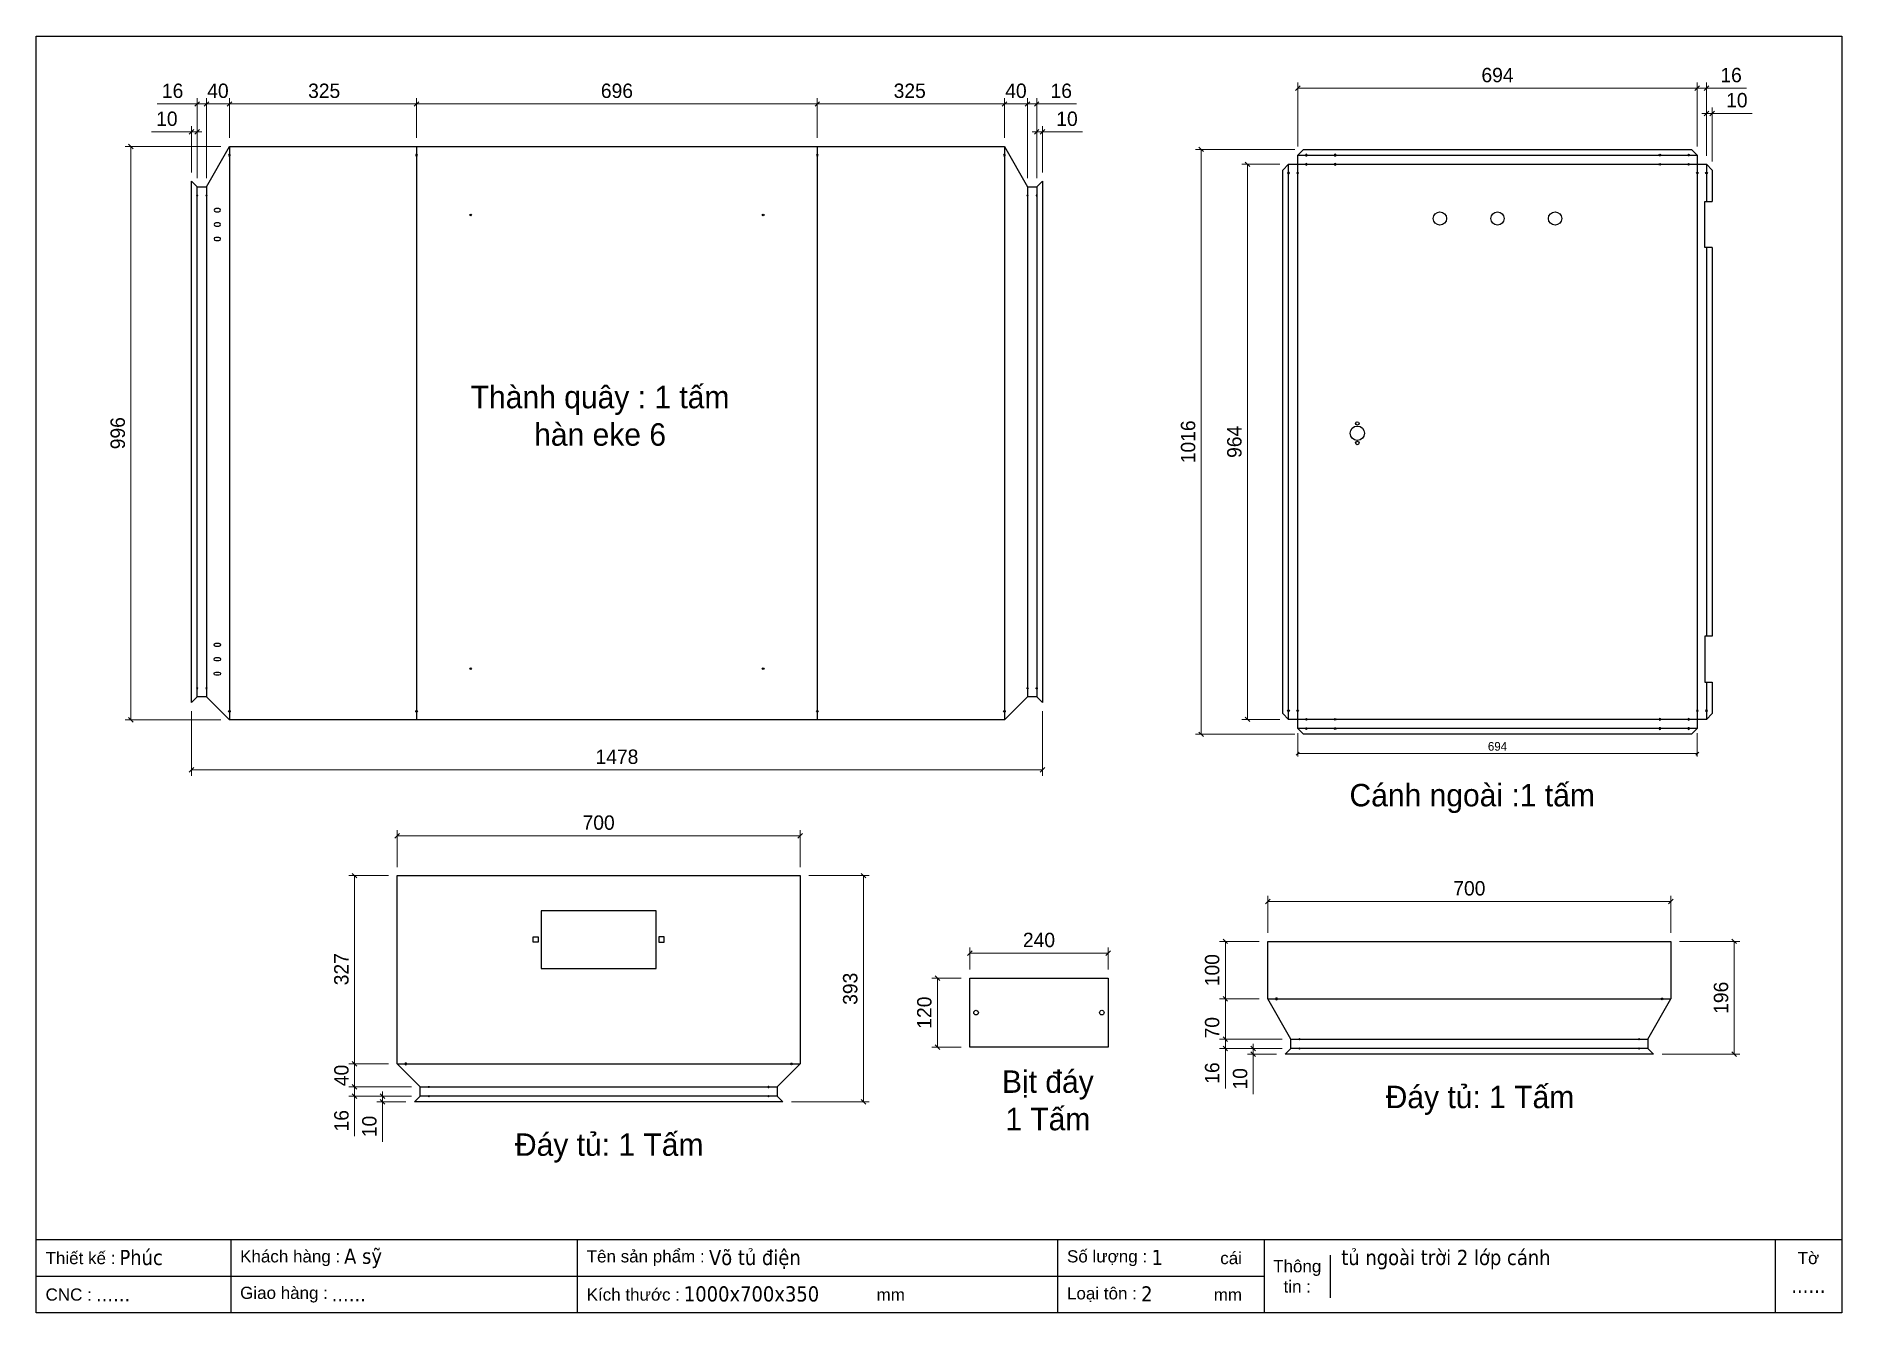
# Model space of a CAD drawing. Header units: millimetres. Extents: x 0 to 3136, y 0 to 2218.
import ezdxf
from ezdxf.enums import TextEntityAlignment as Align

# ---------------------------------------------------------------- set-up
doc = ezdxf.new("R2010")
doc.units = ezdxf.units.MM
doc.layers.add('CNC', color=7, linetype='Continuous')
doc.layers.add('DIM', color=253, linetype='Continuous')
doc.styles.add('Arial', font='arial.ttf')
doc.styles.add('Tahoma (Input Text)', font='tahoma.ttf')
doc.dimstyles.new('Dim-15', dxfattribs={"dimtxt": 15, "dimasz": 5, "dimexe": 5, "dimexo": 8, "dimgap": 5, "dimtad": 1, "dimdec": 0, "dimtxsty": 'Standard', "dimblk": 'OBLIQUE', "dimcen": 10, "dimclrd": 5, "dimclre": 5, "dimclrt": 3, "dimazin": 3, "dimtfac": 1, "dimtdec": 0, "dimtmove": 0, "dimatfit": 3, "dimldrblk": 'OBLIQUE', "dimlwd": 9, "dimlwe": 9})
doc.dimstyles.new('Dim-25', dxfattribs={"dimtxt": 25, "dimasz": 8, "dimexe": 10, "dimexo": 15, "dimgap": 10, "dimtad": 1, "dimdec": 0, "dimtxsty": 'Standard', "dimblk": 'OBLIQUE', "dimcen": 10, "dimclrd": 5, "dimclre": 5, "dimclrt": 3, "dimazin": 3, "dimtfac": 1, "dimtdec": 0, "dimtmove": 0, "dimatfit": 3, "dimldrblk": 'OBLIQUE', "dimlwd": 9, "dimlwe": 9})

# ---------------------------------------------------------------- blocks, each defined once
blk = doc.blocks.new('khungtenAsean2')
at = {"color": 7}
for p, q in [((2970, -1980), (0, -1980)), ((320, -1980), (320, -2100)), ((890, -1980), (890, -2100)), ((1680, -1980), (1680, -2100)), ((2020, -1980), (2020, -2100)), ((2860, -1980), (2860, -2100)), ((2128.3, -2005), (2128.3, -2075)), ((2020, -2040), (0, -2040))]:
    blk.add_line(p, q, dxfattribs=at)
blk.add_lwpolyline([(0, 0), (2970, 0), (2970, -2100), (0, -2100)], close=True, dxfattribs=at)
at = {"color": 2, "char_height": 20, "style": 'Arial'}
for s, insert, width, attachment_point in [('  Thiết kế :', (0, -2010), 917.634, 4), ('  Khách hàng :', (320, -2010), 917.634, 4), ('  Tên sản phẩm :', (890, -2010), 917.634, 4), ('  Số lượng :', (1680, -2010), 917.634, 4), ('cái', (1947.6, -2010), 917.634, 4), ('Thông\\Ptin :', (2074.2, -2040), 108.311, 5), ('Tờ', (2915, -2010), 110, 5), ('  CNC :', (0, -2070), 917.634, 4), ('  Giao hàng :', (320, -2070), 917.634, 4), ('  Kích thước :', (890, -2070), 917.634, 4), ('mm', (1382.3, -2070), 917.634, 4), ('  Loại tôn :', (1680, -2070), 917.634, 4), ('mm', (1936.9, -2070), 917.634, 4)]:
    blk.add_mtext(s, dxfattribs=dict(at, insert=insert, width=width, attachment_point=attachment_point))
at = {"color": 1, "style": 'Tahoma (Input Text)', "flags": 8}
for tag, p in [('#01', (137.1, -2021.3)), ('#03', (506.6, -2019.3)), ('#05', (1106.6, -2021.3)), ('#07', (1834.7, -2021.3)), ('#09', (2146.7, -2021.3)), ('#02', (98.5, -2081.3)), ('#04', (486.1, -2081.3)), ('#06', (1065.3, -2081.3)), ('#08', (1817.4, -2081.3)), ('#10', (2146.7, -2081.3))]:
    blk.add_attdef(tag, p, '', height=25, dxfattribs=at)
blk.add_attdef('#11', text='', height=25, dxfattribs=at).set_placement((2915, -2067.3), align=Align.CENTER)
blk = doc.blocks.new('*D1')
at = {"color": 0, "linetype": 'ByBlock', "lineweight": -2}
for p, q in [((664.8, 2103.7), (656.8, 2095.7)), ((1352.8, 2095.7), (1360.8, 2103.7))]:
    blk.add_line(p, q, dxfattribs=at)
at = {"layer": 'Defpoints', "color": 0, "transparency": 16777216}
for p in [(1356.8, 2099.7), (660.8, 2025.9), (1356.8, 2025.9)]:
    blk.add_point(p, dxfattribs=at)
at = {"layer": 'DIM', "color": 5, "lineweight": 9, "transparency": 16777216}
for p, q in [((660.8, 2040.9), (660.8, 2109.7)), ((1356.8, 2040.9), (1356.8, 2109.7)), ((660.8, 2099.7), (1356.8, 2099.7))]:
    blk.add_line(p, q, dxfattribs=at)
at = {"layer": 'DIM', "color": 3, "transparency": 16777216, "insert": (1008.8, 2122.5), "char_height": 25, "attachment_point": 5}
blk.add_mtext('696', dxfattribs=at)
blk = doc.blocks.new('_Oblique')
at = {"color": 0, "linetype": 'ByBlock', "lineweight": -2}
blk.add_line((-0.5, -0.5), (0.5, 0.5), dxfattribs=at)
blk = doc.blocks.new('*D2')
at = {"color": 0, "linetype": 'ByBlock', "lineweight": -2}
for p, q in [((1360.8, 2103.7), (1352.8, 2095.7)), ((1677.8, 2095.7), (1685.8, 2103.7))]:
    blk.add_line(p, q, dxfattribs=at)
at = {"layer": 'Defpoints', "color": 0, "transparency": 16777216}
for p in [(1681.8, 2099.7), (1356.8, 2025.9), (1681.8, 2025.9)]:
    blk.add_point(p, dxfattribs=at)
at = {"layer": 'DIM', "color": 5, "lineweight": 9, "transparency": 16777216}
for p, q in [((1356.8, 2040.9), (1356.8, 2109.7)), ((1681.8, 2040.9), (1681.8, 2109.7)), ((1356.8, 2099.7), (1681.8, 2099.7))]:
    blk.add_line(p, q, dxfattribs=at)
at = {"layer": 'DIM', "color": 3, "transparency": 16777216, "insert": (1517.3, 2122.5), "char_height": 25, "attachment_point": 5}
blk.add_mtext('325', dxfattribs=at)
blk = doc.blocks.new('*D3')
at = {"color": 0, "linetype": 'ByBlock', "lineweight": -2}
for p, q in [((1685.8, 2103.7), (1677.8, 2095.7)), ((1717.8, 2095.7), (1725.8, 2103.7))]:
    blk.add_line(p, q, dxfattribs=at)
at = {"layer": 'Defpoints', "color": 0, "transparency": 16777216}
for p in [(1721.8, 2099.7), (1681.8, 2025.9), (1721.8, 1955.9)]:
    blk.add_point(p, dxfattribs=at)
at = {"layer": 'DIM', "color": 5, "lineweight": 9, "transparency": 16777216}
for p, q in [((1681.8, 2040.9), (1681.8, 2109.7)), ((1721.8, 1970.9), (1721.8, 2109.7)), ((1681.8, 2099.7), (1721.8, 2099.7))]:
    blk.add_line(p, q, dxfattribs=at)
at = {"layer": 'DIM', "color": 3, "transparency": 16777216, "insert": (1701.8, 2122.5), "char_height": 25, "attachment_point": 5}
blk.add_mtext('40', dxfattribs=at)
blk = doc.blocks.new('*D4')
at = {"color": 0, "linetype": 'ByBlock', "lineweight": -2}
for p, q in [((339.8, 2103.7), (331.8, 2095.7)), ((656.8, 2095.7), (664.8, 2103.7))]:
    blk.add_line(p, q, dxfattribs=at)
at = {"layer": 'Defpoints', "color": 0, "transparency": 16777216}
for p in [(335.8, 2099.7), (335.8, 2025.9), (660.8, 2025.9)]:
    blk.add_point(p, dxfattribs=at)
at = {"layer": 'DIM', "color": 5, "lineweight": 9, "transparency": 16777216}
for p, q in [((335.8, 2040.9), (335.8, 2109.7)), ((660.8, 2040.9), (660.8, 2109.7)), ((660.8, 2099.7), (335.8, 2099.7))]:
    blk.add_line(p, q, dxfattribs=at)
at = {"layer": 'DIM', "color": 3, "transparency": 16777216, "insert": (500.3, 2122.5), "char_height": 25, "attachment_point": 5}
blk.add_mtext('325', dxfattribs=at)
blk = doc.blocks.new('*D5')
at = {"color": 0, "linetype": 'ByBlock', "lineweight": -2}
for p, q in [((299.8, 2103.7), (291.8, 2095.7)), ((331.8, 2095.7), (339.8, 2103.7))]:
    blk.add_line(p, q, dxfattribs=at)
at = {"layer": 'Defpoints', "color": 0, "transparency": 16777216}
for p in [(295.8, 2099.7), (335.8, 2025.9), (295.8, 1955.9)]:
    blk.add_point(p, dxfattribs=at)
at = {"layer": 'DIM', "color": 5, "lineweight": 9, "transparency": 16777216}
for p, q in [((295.8, 1970.9), (295.8, 2109.7)), ((335.8, 2040.9), (335.8, 2109.7)), ((335.8, 2099.7), (295.8, 2099.7))]:
    blk.add_line(p, q, dxfattribs=at)
at = {"layer": 'DIM', "color": 3, "transparency": 16777216, "insert": (315.8, 2122.5), "char_height": 25, "attachment_point": 5}
blk.add_mtext('40', dxfattribs=at)
blk = doc.blocks.new('*D6')
at = {"color": 0, "linetype": 'ByBlock', "lineweight": -2}
for p, q in [((273.8, 947), (265.8, 939)), ((1743.8, 939), (1751.8, 947))]:
    blk.add_line(p, q, dxfattribs=at)
at = {"layer": 'Defpoints', "color": 0, "transparency": 16777216}
for p in [(269.8, 1059.9), (1747.8, 1059.9), (1747.8, 943)]:
    blk.add_point(p, dxfattribs=at)
at = {"layer": 'DIM', "color": 5, "lineweight": 9, "transparency": 16777216}
for p, q in [((269.8, 1044.9), (269.8, 933)), ((1747.8, 1044.9), (1747.8, 933)), ((269.8, 943), (1747.8, 943))]:
    blk.add_line(p, q, dxfattribs=at)
at = {"layer": 'DIM', "color": 3, "transparency": 16777216, "insert": (1008.8, 965.8), "char_height": 25, "attachment_point": 5}
blk.add_mtext('1478', dxfattribs=at)
blk = doc.blocks.new('*D7')
at = {"color": 0, "linetype": 'ByBlock', "lineweight": -2}
for p, q in [((1717.8, 2095.7), (1725.8, 2103.7)), ((1741.8, 2103.7), (1733.8, 2095.7))]:
    blk.add_line(p, q, dxfattribs=at)
at = {"layer": 'Defpoints', "color": 0, "transparency": 16777216}
for p in [(1737.8, 2099.7), (1721.8, 1955.9), (1737.8, 1955.9)]:
    blk.add_point(p, dxfattribs=at)
at = {"layer": 'DIM', "color": 5, "lineweight": 9, "transparency": 16777216}
for p, q in [((1721.8, 1970.9), (1721.8, 2109.7)), ((1737.8, 1970.9), (1737.8, 2109.7)), ((1721.8, 2099.7), (1713.8, 2099.7)), ((1721.8, 2099.7), (1737.8, 2099.7)), ((1737.8, 2099.7), (1807.2, 2099.7))]:
    blk.add_line(p, q, dxfattribs=at)
at = {"layer": 'DIM', "color": 3, "transparency": 16777216, "insert": (1780.5, 2122.5), "char_height": 25, "attachment_point": 5}
blk.add_mtext('16', dxfattribs=at)
blk = doc.blocks.new('*D8')
at = {"color": 0, "linetype": 'ByBlock', "lineweight": -2}
for p, q in [((1733.8, 2047.2), (1741.8, 2055.2)), ((1751.8, 2055.2), (1743.8, 2047.2))]:
    blk.add_line(p, q, dxfattribs=at)
at = {"layer": 'Defpoints', "color": 0, "transparency": 16777216}
for p in [(1747.8, 2051.2), (1737.8, 1955.9), (1747.8, 1965.9)]:
    blk.add_point(p, dxfattribs=at)
at = {"layer": 'DIM', "color": 5, "lineweight": 9, "transparency": 16777216}
for p, q in [((1737.8, 2051.2), (1729.8, 2051.2)), ((1737.8, 1970.9), (1737.8, 2061.2)), ((1737.8, 2051.2), (1747.8, 2051.2)), ((1747.8, 1980.9), (1747.8, 2061.2)), ((1747.8, 2051.2), (1817.2, 2051.2))]:
    blk.add_line(p, q, dxfattribs=at)
at = {"layer": 'DIM', "color": 3, "transparency": 16777216, "insert": (1790.5, 2073.9), "char_height": 25, "attachment_point": 5}
blk.add_mtext('10', dxfattribs=at)
blk = doc.blocks.new('*D9')
at = {"color": 0, "linetype": 'ByBlock', "lineweight": -2}
for p, q in [((275.8, 2095.7), (283.8, 2103.7)), ((299.8, 2103.7), (291.8, 2095.7))]:
    blk.add_line(p, q, dxfattribs=at)
at = {"layer": 'Defpoints', "color": 0, "transparency": 16777216}
for p in [(279.8, 2099.7), (279.8, 1955.9), (295.8, 1955.9)]:
    blk.add_point(p, dxfattribs=at)
at = {"layer": 'DIM', "color": 5, "lineweight": 9, "transparency": 16777216}
for p, q in [((279.8, 1970.9), (279.8, 2109.7)), ((295.8, 1970.9), (295.8, 2109.7)), ((279.8, 2099.7), (210.4, 2099.7)), ((295.8, 2099.7), (279.8, 2099.7)), ((295.8, 2099.7), (303.8, 2099.7))]:
    blk.add_line(p, q, dxfattribs=at)
at = {"layer": 'DIM', "color": 3, "transparency": 16777216, "insert": (237.1, 2122.5), "char_height": 25, "attachment_point": 5}
blk.add_mtext('16', dxfattribs=at)
blk = doc.blocks.new('*D10')
at = {"color": 0, "linetype": 'ByBlock', "lineweight": -2}
for p, q in [((265.8, 2047.2), (273.8, 2055.2)), ((283.8, 2055.2), (275.8, 2047.2))]:
    blk.add_line(p, q, dxfattribs=at)
at = {"layer": 'Defpoints', "color": 0, "transparency": 16777216}
for p in [(269.8, 2051.2), (269.8, 1965.9), (279.8, 1955.9)]:
    blk.add_point(p, dxfattribs=at)
at = {"layer": 'DIM', "color": 5, "lineweight": 9, "transparency": 16777216}
for p, q in [((269.8, 2051.2), (200.4, 2051.2)), ((269.8, 1980.9), (269.8, 2061.2)), ((279.8, 2051.2), (269.8, 2051.2)), ((279.8, 1970.9), (279.8, 2061.2)), ((279.8, 2051.2), (287.8, 2051.2))]:
    blk.add_line(p, q, dxfattribs=at)
at = {"layer": 'DIM', "color": 3, "transparency": 16777216, "insert": (227.1, 2073.9), "char_height": 25, "attachment_point": 5}
blk.add_mtext('10', dxfattribs=at)
blk = doc.blocks.new('f3daunguoc')
at = {"layer": 'CNC', "color": 2, "lineweight": -3}
blk.add_circle((0, 0), 1.5, dxfattribs=at)
blk = doc.blocks.new('f2dauxuoi')
at = {"layer": 'CNC', "color": 2, "lineweight": -3}
blk.add_circle((0, 0), 1, dxfattribs=at)
blk = doc.blocks.new('*D11')
at = {"color": 0, "linetype": 'ByBlock', "lineweight": -2}
for p, q in [((168.7, 2021.9), (160.7, 2029.9)), ((160.7, 1033.9), (168.7, 1025.9))]:
    blk.add_line(p, q, dxfattribs=at)
at = {"layer": 'Defpoints', "color": 0, "transparency": 16777216}
for p in [(335.8, 2025.9), (164.7, 1029.9), (335.8, 1029.9)]:
    blk.add_point(p, dxfattribs=at)
at = {"layer": 'DIM', "color": 5, "lineweight": 9, "transparency": 16777216}
for p, q in [((320.8, 2025.9), (154.7, 2025.9)), ((164.7, 2025.9), (164.7, 1029.9)), ((320.8, 1029.9), (154.7, 1029.9))]:
    blk.add_line(p, q, dxfattribs=at)
at = {"layer": 'DIM', "color": 3, "transparency": 16777216, "insert": (141.9, 1527.9), "char_height": 25, "attachment_point": 5, "rotation": 90}
blk.add_mtext('996', dxfattribs=at)
blk = doc.blocks.new('*D12')
at = {"color": 0, "linetype": 'ByBlock', "lineweight": -2}
for p, q in [((557.1, 755.4), (549.1, 763.4)), ((549.1, 436.4), (557.1, 428.4))]:
    blk.add_line(p, q, dxfattribs=at)
at = {"layer": 'Defpoints', "color": 0, "transparency": 16777216}
for p in [(627, 759.4), (553.1, 432.4), (627, 432.4)]:
    blk.add_point(p, dxfattribs=at)
at = {"layer": 'DIM', "color": 5, "lineweight": 9, "transparency": 16777216}
for p, q in [((612, 759.4), (543.1, 759.4)), ((553.1, 759.4), (553.1, 432.4)), ((612, 432.4), (543.1, 432.4))]:
    blk.add_line(p, q, dxfattribs=at)
at = {"layer": 'DIM', "color": 3, "transparency": 16777216, "insert": (530.3, 596.9), "char_height": 25, "attachment_point": 5, "rotation": 90}
blk.add_mtext('327', dxfattribs=at)
blk = doc.blocks.new('*D13')
at = {"color": 0, "linetype": 'ByBlock', "lineweight": -2}
for p, q in [((557.1, 428.4), (549.1, 436.4)), ((549.1, 396.4), (557.1, 388.4))]:
    blk.add_line(p, q, dxfattribs=at)
at = {"layer": 'Defpoints', "color": 0, "transparency": 16777216}
for p in [(627, 432.4), (553.1, 392.4), (667, 392.4)]:
    blk.add_point(p, dxfattribs=at)
at = {"layer": 'DIM', "color": 5, "lineweight": 9, "transparency": 16777216}
for p, q in [((612, 432.4), (543.1, 432.4)), ((553.1, 432.4), (553.1, 392.4)), ((652, 392.4), (543.1, 392.4))]:
    blk.add_line(p, q, dxfattribs=at)
at = {"layer": 'DIM', "color": 3, "transparency": 16777216, "insert": (530.4, 412.4), "char_height": 25, "attachment_point": 5, "rotation": 90}
blk.add_mtext('40', dxfattribs=at)
blk = doc.blocks.new('*D14')
at = {"color": 0, "linetype": 'ByBlock', "lineweight": -2}
for p, q in [((1440.9, 755.4), (1432.9, 763.4)), ((1432.9, 370.4), (1440.9, 362.4))]:
    blk.add_line(p, q, dxfattribs=at)
at = {"layer": 'Defpoints', "color": 0, "transparency": 16777216}
for p in [(1327, 759.4), (1436.9, 759.4), (1297, 366.4)]:
    blk.add_point(p, dxfattribs=at)
at = {"layer": 'DIM', "color": 5, "lineweight": 9, "transparency": 16777216}
for p, q in [((1342, 759.4), (1446.9, 759.4)), ((1436.9, 366.4), (1436.9, 759.4)), ((1312, 366.4), (1446.9, 366.4))]:
    blk.add_line(p, q, dxfattribs=at)
at = {"layer": 'DIM', "color": 3, "transparency": 16777216, "insert": (1414.1, 562.9), "char_height": 25, "attachment_point": 5, "rotation": 90}
blk.add_mtext('393', dxfattribs=at)
blk = doc.blocks.new('*D15')
at = {"color": 0, "linetype": 'ByBlock', "lineweight": -2}
for p, q in [((549.1, 396.4), (557.1, 388.4)), ((557.1, 372.4), (549.1, 380.4))]:
    blk.add_line(p, q, dxfattribs=at)
at = {"layer": 'Defpoints', "color": 0, "transparency": 16777216}
for p in [(553.1, 376.4), (667, 392.4), (667, 376.4)]:
    blk.add_point(p, dxfattribs=at)
at = {"layer": 'DIM', "color": 5, "lineweight": 9, "transparency": 16777216}
for p, q in [((652, 392.4), (543.1, 392.4)), ((652, 376.4), (543.1, 376.4)), ((553.1, 392.4), (553.1, 400.4)), ((553.1, 392.4), (553.1, 376.4)), ((553.1, 376.4), (553.1, 307))]:
    blk.add_line(p, q, dxfattribs=at)
at = {"layer": 'DIM', "color": 3, "transparency": 16777216, "insert": (530.4, 333.7), "char_height": 25, "attachment_point": 5, "rotation": 90}
blk.add_mtext('16', dxfattribs=at)
blk = doc.blocks.new('*D16')
at = {"color": 0, "linetype": 'ByBlock', "lineweight": -2}
for p, q in [((597.7, 380.4), (605.7, 372.4)), ((605.7, 362.4), (597.7, 370.4))]:
    blk.add_line(p, q, dxfattribs=at)
at = {"layer": 'Defpoints', "color": 0, "transparency": 16777216}
for p in [(667, 376.4), (601.7, 366.4), (657, 366.4)]:
    blk.add_point(p, dxfattribs=at)
at = {"layer": 'DIM', "color": 5, "lineweight": 9, "transparency": 16777216}
for p, q in [((652, 376.4), (591.7, 376.4)), ((601.7, 376.4), (601.7, 384.4)), ((601.7, 376.4), (601.7, 366.4)), ((642, 366.4), (591.7, 366.4)), ((601.7, 366.4), (601.7, 297.1))]:
    blk.add_line(p, q, dxfattribs=at)
at = {"layer": 'DIM', "color": 3, "transparency": 16777216, "insert": (578.9, 323.8), "char_height": 25, "attachment_point": 5, "rotation": 90}
blk.add_mtext('10', dxfattribs=at)
blk = doc.blocks.new('*D17')
at = {"color": 0, "linetype": 'ByBlock', "lineweight": -2}
for p, q in [((631, 832.7), (623, 824.7)), ((1323, 824.7), (1331, 832.7))]:
    blk.add_line(p, q, dxfattribs=at)
at = {"layer": 'Defpoints', "color": 0, "transparency": 16777216}
for p in [(1327, 828.7), (627, 759.4), (1327, 759.4)]:
    blk.add_point(p, dxfattribs=at)
at = {"layer": 'DIM', "color": 5, "lineweight": 9, "transparency": 16777216}
for p, q in [((627, 774.4), (627, 838.7)), ((627, 828.7), (1327, 828.7)), ((1327, 774.4), (1327, 838.7))]:
    blk.add_line(p, q, dxfattribs=at)
at = {"layer": 'DIM', "color": 3, "transparency": 16777216, "insert": (977, 851.4), "char_height": 25, "attachment_point": 5}
blk.add_mtext('700', dxfattribs=at)
blk = doc.blocks.new('*D18')
at = {"color": 0, "linetype": 'ByBlock', "lineweight": -2}
for p, q in [((1625.8, 628.9), (1617.8, 620.9)), ((1857.8, 620.9), (1865.8, 628.9))]:
    blk.add_line(p, q, dxfattribs=at)
at = {"layer": 'Defpoints', "color": 0, "transparency": 16777216}
for p in [(1861.8, 624.9), (1621.8, 581.5), (1861.8, 581.5)]:
    blk.add_point(p, dxfattribs=at)
at = {"layer": 'DIM', "color": 5, "lineweight": 9, "transparency": 16777216}
for p, q in [((1621.8, 596.5), (1621.8, 634.9)), ((1861.8, 596.5), (1861.8, 634.9)), ((1621.8, 624.9), (1861.8, 624.9))]:
    blk.add_line(p, q, dxfattribs=at)
at = {"layer": 'DIM', "color": 3, "transparency": 16777216, "insert": (1741.8, 647.6), "char_height": 25, "attachment_point": 5}
blk.add_mtext('240', dxfattribs=at)
blk = doc.blocks.new('*D19')
at = {"color": 0, "linetype": 'ByBlock', "lineweight": -2}
for p, q in [((1569.5, 577.5), (1561.5, 585.5)), ((1561.5, 465.5), (1569.5, 457.5))]:
    blk.add_line(p, q, dxfattribs=at)
at = {"layer": 'Defpoints', "color": 0, "transparency": 16777216}
for p in [(1621.8, 581.5), (1565.5, 461.5), (1621.8, 461.5)]:
    blk.add_point(p, dxfattribs=at)
at = {"layer": 'DIM', "color": 5, "lineweight": 9, "transparency": 16777216}
for p, q in [((1606.8, 581.5), (1555.5, 581.5)), ((1565.5, 581.5), (1565.5, 461.5)), ((1606.8, 461.5), (1555.5, 461.5))]:
    blk.add_line(p, q, dxfattribs=at)
at = {"layer": 'DIM', "color": 3, "transparency": 16777216, "insert": (1542.8, 521.5), "char_height": 25, "attachment_point": 5, "rotation": 90}
blk.add_mtext('120', dxfattribs=at)
blk = doc.blocks.new('*D20')
at = {"color": 0, "linetype": 'ByBlock', "lineweight": -2}
for p, q in [((2193.7, 973.8), (2188.7, 968.8)), ((2882.7, 968.8), (2887.7, 973.8))]:
    blk.add_line(p, q, dxfattribs=at)
at = {"layer": 'Defpoints', "color": 0, "transparency": 16777216}
for p in [(2191.2, 1014.9), (2885.2, 1014.9), (2885.2, 971.3)]:
    blk.add_point(p, dxfattribs=at)
at = {"layer": 'DIM', "color": 5, "lineweight": 9, "transparency": 16777216}
for p, q in [((2191.2, 1006.9), (2191.2, 966.3)), ((2885.2, 1006.9), (2885.2, 966.3)), ((2191.2, 971.3), (2885.2, 971.3))]:
    blk.add_line(p, q, dxfattribs=at)
at = {"layer": 'DIM', "color": 3, "transparency": 16777216, "insert": (2538.2, 983.9), "char_height": 15, "attachment_point": 5}
blk.add_mtext('694', dxfattribs=at)
blk = doc.blocks.new('*D21')
at = {"color": 0, "linetype": 'ByBlock', "lineweight": -2}
for p, q in [((2897.2, 2079.4), (2905.2, 2087.4)), ((2915.2, 2087.4), (2907.2, 2079.4))]:
    blk.add_line(p, q, dxfattribs=at)
at = {"layer": 'Defpoints', "color": 0, "transparency": 16777216}
for p in [(2911.2, 2083.4), (2901.2, 1994.9), (2911.2, 1984.9)]:
    blk.add_point(p, dxfattribs=at)
at = {"layer": 'DIM', "color": 5, "lineweight": 9, "transparency": 16777216}
for p, q in [((2901.2, 2083.4), (2893.2, 2083.4)), ((2901.2, 2009.9), (2901.2, 2093.4)), ((2901.2, 2083.4), (2911.2, 2083.4)), ((2911.2, 1999.9), (2911.2, 2093.4)), ((2911.2, 2083.4), (2980.6, 2083.4))]:
    blk.add_line(p, q, dxfattribs=at)
at = {"layer": 'DIM', "color": 3, "transparency": 16777216, "insert": (2953.9, 2106.2), "char_height": 25, "attachment_point": 5}
blk.add_mtext('10', dxfattribs=at)
blk = doc.blocks.new('*D22')
at = {"color": 0, "linetype": 'ByBlock', "lineweight": -2}
for p, q in [((2881.2, 2123), (2889.2, 2131)), ((2905.2, 2131), (2897.2, 2123))]:
    blk.add_line(p, q, dxfattribs=at)
at = {"layer": 'Defpoints', "color": 0, "transparency": 16777216}
for p in [(2901.2, 2127), (2885.2, 2010.9), (2901.2, 1994.9)]:
    blk.add_point(p, dxfattribs=at)
at = {"layer": 'DIM', "color": 5, "lineweight": 9, "transparency": 16777216}
for p, q in [((2885.2, 2025.9), (2885.2, 2137)), ((2901.2, 2009.9), (2901.2, 2137)), ((2885.2, 2127), (2877.2, 2127)), ((2885.2, 2127), (2901.2, 2127)), ((2901.2, 2127), (2970.6, 2127))]:
    blk.add_line(p, q, dxfattribs=at)
at = {"layer": 'DIM', "color": 3, "transparency": 16777216, "insert": (2943.9, 2149.8), "char_height": 25, "attachment_point": 5}
blk.add_mtext('16', dxfattribs=at)
blk = doc.blocks.new('*D23')
at = {"color": 0, "linetype": 'ByBlock', "lineweight": -2}
for p, q in [((2195.2, 2131), (2187.2, 2123)), ((2881.2, 2123), (2889.2, 2131))]:
    blk.add_line(p, q, dxfattribs=at)
at = {"layer": 'Defpoints', "color": 0, "transparency": 16777216}
for p in [(2191.2, 2127), (2191.2, 2010.9), (2885.2, 2010.9)]:
    blk.add_point(p, dxfattribs=at)
at = {"layer": 'DIM', "color": 5, "lineweight": 9, "transparency": 16777216}
for p, q in [((2191.2, 2025.9), (2191.2, 2137)), ((2885.2, 2025.9), (2885.2, 2137)), ((2885.2, 2127), (2191.2, 2127))]:
    blk.add_line(p, q, dxfattribs=at)
at = {"layer": 'DIM', "color": 3, "transparency": 16777216, "insert": (2538.2, 2149.8), "char_height": 25, "attachment_point": 5}
blk.add_mtext('694', dxfattribs=at)
blk = doc.blocks.new('*D24')
at = {"color": 0, "linetype": 'ByBlock', "lineweight": -2}
for p, q in [((2108.1, 1990.9), (2100.1, 1998.9)), ((2100.1, 1034.9), (2108.1, 1026.9))]:
    blk.add_line(p, q, dxfattribs=at)
at = {"layer": 'Defpoints', "color": 0, "transparency": 16777216}
for p in [(2175.2, 1994.9), (2104.1, 1030.9), (2175.2, 1030.9)]:
    blk.add_point(p, dxfattribs=at)
at = {"layer": 'DIM', "color": 5, "lineweight": 9, "transparency": 16777216}
for p, q in [((2160.2, 1994.9), (2094.1, 1994.9)), ((2104.1, 1994.9), (2104.1, 1030.9)), ((2160.2, 1030.9), (2094.1, 1030.9))]:
    blk.add_line(p, q, dxfattribs=at)
at = {"layer": 'DIM', "color": 3, "transparency": 16777216, "insert": (2081.3, 1512.9), "char_height": 25, "attachment_point": 5, "rotation": 90}
blk.add_mtext('964', dxfattribs=at)
blk = doc.blocks.new('*D25')
at = {"color": 0, "linetype": 'ByBlock', "lineweight": -2}
for p, q in [((2027.7, 2016.9), (2019.7, 2024.9)), ((2019.7, 1008.9), (2027.7, 1000.9))]:
    blk.add_line(p, q, dxfattribs=at)
at = {"layer": 'Defpoints', "color": 0, "transparency": 16777216}
for p in [(2023.7, 2020.9), (2201.2, 2020.9), (2201.2, 1004.9)]:
    blk.add_point(p, dxfattribs=at)
at = {"layer": 'DIM', "color": 5, "lineweight": 9, "transparency": 16777216}
for p, q in [((2186.2, 2020.9), (2013.7, 2020.9)), ((2023.7, 1004.9), (2023.7, 2020.9)), ((2186.2, 1004.9), (2013.7, 1004.9))]:
    blk.add_line(p, q, dxfattribs=at)
at = {"layer": 'DIM', "color": 3, "transparency": 16777216, "insert": (2000.9, 1512.9), "char_height": 25, "attachment_point": 5, "rotation": 90}
blk.add_mtext('1016', dxfattribs=at)
blk = doc.blocks.new('*D26')
at = {"color": 0, "linetype": 'ByBlock', "lineweight": -2}
for p, q in [((2069.5, 641.3), (2061.5, 649.3)), ((2061.5, 549.3), (2069.5, 541.3))]:
    blk.add_line(p, q, dxfattribs=at)
at = {"layer": 'Defpoints', "color": 0, "transparency": 16777216}
for p in [(2139.3, 645.3), (2065.5, 545.3), (2139.3, 545.3)]:
    blk.add_point(p, dxfattribs=at)
at = {"layer": 'DIM', "color": 5, "lineweight": 9, "transparency": 16777216}
for p, q in [((2124.3, 645.3), (2055.5, 645.3)), ((2065.5, 645.3), (2065.5, 545.3)), ((2124.3, 545.3), (2055.5, 545.3))]:
    blk.add_line(p, q, dxfattribs=at)
at = {"layer": 'DIM', "color": 3, "transparency": 16777216, "insert": (2042.7, 595.3), "char_height": 25, "attachment_point": 5, "rotation": 90}
blk.add_mtext('100', dxfattribs=at)
blk = doc.blocks.new('*D27')
at = {"color": 0, "linetype": 'ByBlock', "lineweight": -2}
for p, q in [((2069.5, 541.3), (2061.5, 549.3)), ((2061.5, 479.3), (2069.5, 471.3))]:
    blk.add_line(p, q, dxfattribs=at)
at = {"layer": 'Defpoints', "color": 0, "transparency": 16777216}
for p in [(2139.3, 545.3), (2065.5, 475.3), (2179.3, 475.3)]:
    blk.add_point(p, dxfattribs=at)
at = {"layer": 'DIM', "color": 5, "lineweight": 9, "transparency": 16777216}
for p, q in [((2124.3, 545.3), (2055.5, 545.3)), ((2065.5, 545.3), (2065.5, 475.3)), ((2164.3, 475.3), (2055.5, 475.3))]:
    blk.add_line(p, q, dxfattribs=at)
at = {"layer": 'DIM', "color": 3, "transparency": 16777216, "insert": (2042.7, 495.3), "char_height": 25, "attachment_point": 5, "rotation": 90}
blk.add_mtext('70', dxfattribs=at)
blk = doc.blocks.new('*D28')
at = {"color": 0, "linetype": 'ByBlock', "lineweight": -2}
for p, q in [((2953.3, 641.3), (2945.3, 649.3)), ((2945.3, 453.3), (2953.3, 445.3))]:
    blk.add_line(p, q, dxfattribs=at)
at = {"layer": 'Defpoints', "color": 0, "transparency": 16777216}
for p in [(2839.3, 645.3), (2949.3, 645.3), (2809.3, 449.3)]:
    blk.add_point(p, dxfattribs=at)
at = {"layer": 'DIM', "color": 5, "lineweight": 9, "transparency": 16777216}
for p, q in [((2854.3, 645.3), (2959.3, 645.3)), ((2949.3, 449.3), (2949.3, 645.3)), ((2824.3, 449.3), (2959.3, 449.3))]:
    blk.add_line(p, q, dxfattribs=at)
at = {"layer": 'DIM', "color": 3, "transparency": 16777216, "insert": (2926.5, 547.3), "char_height": 25, "attachment_point": 5, "rotation": 90}
blk.add_mtext('196', dxfattribs=at)
blk = doc.blocks.new('*D29')
at = {"color": 0, "linetype": 'ByBlock', "lineweight": -2}
for p, q in [((2061.5, 479.3), (2069.5, 471.3)), ((2069.5, 455.3), (2061.5, 463.3))]:
    blk.add_line(p, q, dxfattribs=at)
at = {"layer": 'Defpoints', "color": 0, "transparency": 16777216}
for p in [(2179.3, 475.3), (2065.5, 459.3), (2179.3, 459.3)]:
    blk.add_point(p, dxfattribs=at)
at = {"layer": 'DIM', "color": 5, "lineweight": 9, "transparency": 16777216}
for p, q in [((2164.3, 475.3), (2055.5, 475.3)), ((2065.5, 475.3), (2065.5, 483.3)), ((2065.5, 475.3), (2065.5, 459.3)), ((2164.3, 459.3), (2055.5, 459.3)), ((2065.5, 459.3), (2065.5, 389.9))]:
    blk.add_line(p, q, dxfattribs=at)
at = {"layer": 'DIM', "color": 3, "transparency": 16777216, "insert": (2042.7, 416.6), "char_height": 25, "attachment_point": 5, "rotation": 90}
blk.add_mtext('16', dxfattribs=at)
blk = doc.blocks.new('*D30')
at = {"color": 0, "linetype": 'ByBlock', "lineweight": -2}
for p, q in [((2110, 463.3), (2118, 455.3)), ((2118, 445.3), (2110, 453.3))]:
    blk.add_line(p, q, dxfattribs=at)
at = {"layer": 'Defpoints', "color": 0, "transparency": 16777216}
for p in [(2114, 449.3), (2169.3, 449.3), (2179.3, 459.3)]:
    blk.add_point(p, dxfattribs=at)
at = {"layer": 'DIM', "color": 5, "lineweight": 9, "transparency": 16777216}
for p, q in [((2164.3, 459.3), (2104, 459.3)), ((2154.3, 449.3), (2104, 449.3)), ((2114, 459.3), (2114, 467.3)), ((2114, 459.3), (2114, 449.3)), ((2114, 449.3), (2114, 379.9))]:
    blk.add_line(p, q, dxfattribs=at)
at = {"layer": 'DIM', "color": 3, "transparency": 16777216, "insert": (2091.2, 406.6), "char_height": 25, "attachment_point": 5, "rotation": 90}
blk.add_mtext('10', dxfattribs=at)
blk = doc.blocks.new('*D31')
at = {"color": 0, "linetype": 'ByBlock', "lineweight": -2}
for p, q in [((2143.3, 718.5), (2135.3, 710.5)), ((2835.3, 710.5), (2843.3, 718.5))]:
    blk.add_line(p, q, dxfattribs=at)
at = {"layer": 'Defpoints', "color": 0, "transparency": 16777216}
for p in [(2839.3, 714.5), (2139.3, 645.3), (2839.3, 645.3)]:
    blk.add_point(p, dxfattribs=at)
at = {"layer": 'DIM', "color": 5, "lineweight": 9, "transparency": 16777216}
for p, q in [((2139.3, 660.3), (2139.3, 724.5)), ((2839.3, 660.3), (2839.3, 724.5)), ((2139.3, 714.5), (2839.3, 714.5))]:
    blk.add_line(p, q, dxfattribs=at)
at = {"layer": 'DIM', "color": 3, "transparency": 16777216, "insert": (2489.3, 737.3), "char_height": 25, "attachment_point": 5}
blk.add_mtext('700', dxfattribs=at)

msp = doc.modelspace()

# ---------------------------------------------------------------- linework, layer by layer
at = {"color": 7}
for p, q in [((295.8, 1955.9), (335.8, 2025.9)), ((335.8, 2025.9), (335.8, 1029.9)), ((660.8, 2025.9), (660.8, 1029.9)), ((1356.8, 2025.9), (1356.8, 1029.9)), ((1681.8, 2025.9), (1681.8, 1029.9)), ((1681.8, 2025.9), (1721.8, 1955.9)), ((269.8, 1059.9), (269.8, 1965.9)), ((269.8, 1965.9), (279.8, 1955.9)), ((279.8, 1069.9), (279.8, 1955.9)), ((279.8, 1955.9), (295.8, 1955.9)), ((295.8, 1955.9), (295.8, 1069.9)), ((1721.8, 1955.9), (1737.8, 1955.9)), ((1721.8, 1955.9), (1721.8, 1069.9)), ((1747.8, 1965.9), (1737.8, 1955.9)), ((1737.8, 1955.9), (1737.8, 1069.9)), ((1747.8, 1965.9), (1747.8, 1059.9)), ((279.8, 1069.9), (269.8, 1059.9)), ((295.8, 1069.9), (279.8, 1069.9)), ((295.8, 1069.9), (335.8, 1029.9)), ((1681.8, 1029.9), (1721.8, 1069.9)), ((1737.8, 1069.9), (1721.8, 1069.9)), ((1737.8, 1069.9), (1747.8, 1059.9)), ((627, 759.4), (1327, 759.4)), ((2139.3, 645.3), (2839.3, 645.3)), ((2139.3, 545.3), (2839.3, 545.3)), ((2179.3, 475.3), (2139.3, 545.3)), ((2799.3, 475.3), (2839.3, 545.3)), ((2179.3, 459.3), (2179.3, 475.3)), ((2179.3, 475.3), (2799.3, 475.3)), ((2799.3, 475.3), (2799.3, 459.3)), ((2169.3, 449.3), (2179.3, 459.3)), ((2809.3, 449.3), (2169.3, 449.3)), ((2799.3, 459.3), (2179.3, 459.3)), ((2799.3, 459.3), (2809.3, 449.3)), ((627, 432.4), (1327, 432.4)), ((667, 392.4), (627, 432.4)), ((1287, 392.4), (1327, 432.4)), ((657, 366.4), (667, 376.4)), ((667, 376.4), (667, 392.4)), ((667, 392.4), (1287, 392.4)), ((1287, 376.4), (667, 376.4)), ((1287, 392.4), (1287, 376.4)), ((1287, 376.4), (1297, 366.4)), ((1297, 366.4), (657, 366.4))]:
    msp.add_line(p, q, dxfattribs=at)
for points in [[(335.8, 2025.9), (1681.8, 2025.9)], [(2911.2, 1095.4), (2911.2, 1040.9), (2901.2, 1030.9), (2885.2, 1030.9), (2885.2, 1014.9), (2875.2, 1004.9), (2201.2, 1004.9), (2191.2, 1014.9), (2191.2, 1030.9), (2175.2, 1030.9), (2165.2, 1040.9), (2165.2, 1984.9), (2175.2, 1994.9), (2191.2, 1994.9), (2191.2, 2010.9), (2201.2, 2020.9), (2875.2, 2020.9), (2885.2, 2010.9), (2885.2, 1994.9), (2901.2, 1994.9), (2911.2, 1984.9), (2911.2, 1930.4)], [(2191.2, 2010.9), (2885.2, 2010.9)], [(2175.2, 1030.9), (2175.2, 1994.9)], [(2901.2, 1994.9), (2901.2, 1930.4)], [(2901.2, 1850.4), (2901.2, 1175.4)], [(2911.2, 1850.4), (2911.2, 1175.4)], [(2901.2, 1095.4), (2901.2, 1030.9)], [(1681.8, 1029.9), (335.8, 1029.9)], [(2885.2, 1014.9), (2191.2, 1014.9)], [(627, 432.4), (627, 759.4)], [(1327, 759.4), (1327, 432.4)], [(2139.3, 545.3), (2139.3, 645.3)], [(2839.3, 645.3), (2839.3, 545.3)]]:
    msp.add_lwpolyline(points, dxfattribs=at)
for points in [[(2191.2, 1994.9), (2885.2, 1994.9), (2885.2, 1030.9), (2191.2, 1030.9)], [(1621.8, 581.5), (1861.8, 581.5), (1861.8, 461.5), (1621.8, 461.5)]]:
    msp.add_lwpolyline(points, close=True, dxfattribs=at)
at = {"color": 2}
for points in [[(312, 1918.1, 1), (312, 1912.6), (317.5, 1912.6, 1), (317.5, 1918.1)], [(312, 1893.1, 1), (312, 1887.6), (317.5, 1887.6, 1), (317.5, 1893.1)], [(312, 1868.1, 1), (312, 1862.6), (317.5, 1862.6, 1), (317.5, 1868.1)], [(312, 1157.6, -1), (312, 1163.1), (317.5, 1163.1, -1), (317.5, 1157.6)], [(312, 1132.6, -1), (312, 1138.1), (317.5, 1138.1, -1), (317.5, 1132.6)], [(312, 1107.6, -1), (312, 1113.1), (317.5, 1113.1, -1), (317.5, 1107.6)]]:
    msp.add_lwpolyline(points, format="xyb", close=True, dxfattribs=at)
for points in [[(2911.2, 1850.4), (2898.2, 1850.4), (2898.2, 1930.4), (2911.2, 1930.4)], [(2911.2, 1175.4), (2898.2, 1175.4), (2898.2, 1095.4), (2911.2, 1095.4)]]:
    msp.add_lwpolyline(points, dxfattribs=at)
for points in [[(877, 598.4), (1077, 598.4), (1077, 698.4), (877, 698.4)], [(872.2, 643.9), (863.2, 643.9), (863.2, 652.9), (872.2, 652.9)], [(1081.7, 643.9), (1090.7, 643.9), (1090.7, 652.9), (1081.7, 652.9)]]:
    msp.add_lwpolyline(points, close=True, dxfattribs=at)
for centre, radius in [((754.8, 1906.9), 1.5), ((1262.8, 1906.9), 1.5), ((2438.2, 1900.9), 11.5), ((2538.2, 1900.9), 11.5), ((2638.2, 1900.9), 11.5), ((2294.7, 1527.9), 12.5), ((2294.7, 1544.9), 3), ((2294.7, 1510.9), 3), ((754.8, 1118.9), 1.5), ((1262.8, 1118.9), 1.5)]:
    msp.add_circle(centre, radius, dxfattribs=at)
at = {"color": 7}
for centre in [(1632.5, 521.5), (1851, 521.5)]:
    msp.add_circle(centre, 4, dxfattribs=at)

# ---------------------------------------------------------------- block references
ref = msp.add_blockref('khungtenAsean2', (0, 2217.6), dxfattribs=dict(at, xscale=1.055999999996856, yscale=1.055999999996856, zscale=1.055999999996856))
ref.add_attrib('#11', '......', dxfattribs={"color": 1, "height": 26.4, "style": 'Tahoma (Input Text)'}).set_placement((3078.2, 34.5), align=Align.CENTER)
ref.add_attrib('#09', 'tủ ngoài trời 2 lớp cánh', (2266.9, 83.1), dxfattribs={"color": 1, "height": 26.4, "style": 'Tahoma (Input Text)'})
ref.add_attrib('#08', '2', (1919.2, 19.8), dxfattribs={"color": 1, "height": 26.4, "style": 'Tahoma (Input Text)'})
ref.add_attrib('#07', '1', (1937.4, 83.1), dxfattribs={"color": 1, "height": 26.4, "style": 'Tahoma (Input Text)'})
ref.add_attrib('#06', '1000x700x350', (1125, 19.8), dxfattribs={"color": 1, "height": 26.4, "style": 'Tahoma (Input Text)'})
ref.add_attrib('#05', 'Võ tủ điện', (1168.6, 83.1), dxfattribs={"color": 1, "height": 26.4, "style": 'Tahoma (Input Text)'})
ref.add_attrib('#04', '......', (513.3, 19.8), dxfattribs={"color": 1, "height": 26.4, "style": 'Tahoma (Input Text)'})
ref.add_attrib('#03', 'A sỹ', (534.9, 85.2), dxfattribs={"color": 1, "height": 26.4, "style": 'Tahoma (Input Text)'})
ref.add_attrib('#02', '......', (104, 19.8), dxfattribs={"color": 1, "height": 26.4, "style": 'Tahoma (Input Text)'})
ref.add_attrib('#01', 'Phúc', (144.7, 83.1), dxfattribs={"color": 1, "height": 26.4, "style": 'Tahoma (Input Text)'})
at = {"lineweight": -3, "xscale": -1}
for name, p, rotation in [('f3daunguoc', (335.8, 2010.9), 180), ('f3daunguoc', (660.8, 2010.9), 180), ('f3daunguoc', (1356.8, 2010.9), 180), ('f3daunguoc', (1681.8, 2010.9), 180), ('f3daunguoc', (2206.2, 2010.9), 180), ('f3daunguoc', (2256.2, 2010.9), 180), ('f3daunguoc', (2175.2, 1979.9), 180), ('f3daunguoc', (2191.2, 1979.9), 180), ('f3daunguoc', (2206.2, 1994.9), 180), ('f3daunguoc', (2256.2, 1994.9), 180), ('f2dauxuoi', (279.8, 1084.9), 180), ('f2dauxuoi', (295.8, 1084.9), 180), ('f3daunguoc', (2154.3, 545.3), 270), ('f2dauxuoi', (2784.3, 475.3), 270), ('f2dauxuoi', (2784.3, 459.3), 270), ('f3daunguoc', (642, 432.4), 270), ('f2dauxuoi', (1272, 392.4), 270), ('f2dauxuoi', (1272, 376.4), 270)]:
    msp.add_blockref(name, p, dxfattribs=dict(at, rotation=rotation))
at = {"lineweight": -3}
for name, p, rotation in [('f3daunguoc', (2820.2, 2010.9), 180), ('f3daunguoc', (2870.2, 2010.9), 180), ('f3daunguoc', (2820.2, 1994.9), 180), ('f3daunguoc', (2870.2, 1994.9), 180), ('f3daunguoc', (2885.2, 1979.9), 180), ('f3daunguoc', (2901.2, 1979.9), 180), ('f2dauxuoi', (1721.8, 1084.9), 180), ('f2dauxuoi', (1737.8, 1084.9), 180), ('f3daunguoc', (2824.3, 545.3), 90), ('f2dauxuoi', (2194.3, 475.3), 90), ('f2dauxuoi', (2194.3, 459.3), 90), ('f3daunguoc', (1312, 432.4), 90), ('f2dauxuoi', (682, 392.4), 90), ('f2dauxuoi', (682, 376.4), 90)]:
    msp.add_blockref(name, p, dxfattribs=dict(at, rotation=rotation))
for name, p in [('f2dauxuoi', (279.8, 1940.9)), ('f2dauxuoi', (295.8, 1940.9)), ('f3daunguoc', (335.8, 1044.9)), ('f3daunguoc', (660.8, 1044.9)), ('f3daunguoc', (1356.8, 1044.9)), ('f3daunguoc', (1681.8, 1044.9)), ('f3daunguoc', (2175.2, 1045.9)), ('f3daunguoc', (2191.2, 1045.9)), ('f3daunguoc', (2206.2, 1030.9)), ('f3daunguoc', (2206.2, 1014.9)), ('f3daunguoc', (2256.2, 1030.9)), ('f3daunguoc', (2256.2, 1014.9))]:
    msp.add_blockref(name, p, dxfattribs=at)
at = {"lineweight": -3, "xscale": -1}
for name, p in [('f2dauxuoi', (1721.8, 1940.9)), ('f2dauxuoi', (1737.8, 1940.9)), ('f3daunguoc', (2885.2, 1045.9)), ('f3daunguoc', (2901.2, 1045.9)), ('f3daunguoc', (2820.2, 1030.9)), ('f3daunguoc', (2820.2, 1014.9)), ('f3daunguoc', (2870.2, 1030.9)), ('f3daunguoc', (2870.2, 1014.9))]:
    msp.add_blockref(name, p, dxfattribs=at)

# ---------------------------------------------------------------- texts
at = {"color": 2, "char_height": 39, "attachment_point": 5}
for s, insert, width in [('Thành quây : 1 tấm \\Phàn eke 6', (979.5, 1557.9), 775), ('Cánh ngoài :1 tấm', (2494.2, 893.4), 874), ('Bịt đáy\\P1 Tấm', (1757.2, 368.9), 775), ('Đáy tủ: 1 Tấm', (2507.7, 369.2), 825), ('Đáy tủ: 1 Tấm', (995.4, 286.4), 825)]:
    msp.add_mtext(s, dxfattribs=dict(at, insert=insert, width=width))

# ---------------------------------------------------------------- dimensions: what is measured, and where the dimension line sits
at = {"layer": 'DIM', "color": 2}
for base, p1, p2, picture, middle in [((2191.2, 2127), (2885.2, 2010.9), (2191.2, 2010.9), '*D23', (2538.2, 2149.8)), ((2901.2, 2127), (2885.2, 2010.9), (2901.2, 1994.9), '*D22', (2943.9, 2149.8)), ((2911.2, 2083.4), (2901.2, 1994.9), (2911.2, 1984.9), '*D21', (2953.9, 2106.2)), ((1327, 828.7), (627, 759.4), (1327, 759.4), '*D17', (977, 851.4)), ((2839.3, 714.5), (2139.3, 645.3), (2839.3, 645.3), '*D31', (2489.3, 737.3)), ((1861.8, 624.9), (1621.8, 581.5), (1861.8, 581.5), '*D18', (1741.8, 647.6))]:
    dim = msp.add_linear_dim(base=base, p1=p1, p2=p2, dimstyle='Dim-25', dxfattribs=at)
    dim.commit()
    dim.dimension.update_dxf_attribs({"geometry": picture, "text_midpoint": middle})
at = {"layer": 'DIM', "color": 7}
for base, p1, p2, angle, picture, middle in [((279.8, 2099.7), (295.8, 1955.9), (279.8, 1955.9), 180, '*D9', (237.1, 2122.5)), ((269.8, 2051.2), (279.8, 1955.9), (269.8, 1965.9), 180, '*D10', (227.1, 2073.9)), ((1436.9, 759.4), (1297, 366.4), (1327, 759.4), 90, '*D14', (1414.1, 562.9)), ((2949.3, 645.3), (2809.3, 449.3), (2839.3, 645.3), 90, '*D28', (2926.5, 547.3)), ((2065.5, 459.3), (2179.3, 475.3), (2179.3, 459.3), 270, '*D29', (2042.7, 416.6)), ((2114, 449.3), (2179.3, 459.3), (2169.3, 449.3), 270, '*D30', (2091.2, 406.6)), ((553.1, 376.4), (667, 392.4), (667, 376.4), 270, '*D15', (530.4, 333.7)), ((601.7, 366.4), (667, 376.4), (657, 366.4), 270, '*D16', (578.9, 323.8))]:
    dim = msp.add_linear_dim(base=base, p1=p1, p2=p2, angle=angle, dimstyle='Dim-25', dxfattribs=at)
    dim.commit()
    dim.dimension.update_dxf_attribs({"geometry": picture, "text_midpoint": middle})
for base, p1, p2, angle, picture, middle in [((295.8, 2099.7), (335.8, 2025.9), (295.8, 1955.9), 180, '*D5', (315.8, 2099.7)), ((335.8, 2099.7), (660.8, 2025.9), (335.8, 2025.9), 180, '*D4', (500.3, 2099.7)), ((553.1, 432.4), (627, 759.4), (627, 432.4), 270, '*D12', (553.1, 596.9)), ((2065.5, 545.3), (2139.3, 645.3), (2139.3, 545.3), 270, '*D26', (2065.5, 595.3)), ((2065.5, 475.3), (2139.3, 545.3), (2179.3, 475.3), 270, '*D27', (2065.5, 495.3)), ((553.1, 392.4), (627, 432.4), (667, 392.4), 270, '*D13', (553.1, 412.4))]:
    dim = msp.add_linear_dim(base=base, p1=p1, p2=p2, angle=angle, dimstyle='Dim-25', dxfattribs=at)
    dim.commit()
    dim.dimension.update_dxf_attribs({"geometry": picture, "text_midpoint": middle, "dimtype": 160})
for base, p1, p2, picture, middle in [((1356.8, 2099.7), (660.8, 2025.9), (1356.8, 2025.9), '*D1', (1008.8, 2122.5)), ((1737.8, 2099.7), (1721.8, 1955.9), (1737.8, 1955.9), '*D7', (1780.5, 2122.5)), ((1747.8, 2051.2), (1737.8, 1955.9), (1747.8, 1965.9), '*D8', (1790.5, 2073.9))]:
    dim = msp.add_linear_dim(base=base, p1=p1, p2=p2, dimstyle='Dim-25', dxfattribs=at)
    dim.commit()
    dim.dimension.update_dxf_attribs({"geometry": picture, "text_midpoint": middle})
for base, p1, p2, picture, middle in [((1681.8, 2099.7), (1356.8, 2025.9), (1681.8, 2025.9), '*D2', (1517.3, 2099.7)), ((1721.8, 2099.7), (1681.8, 2025.9), (1721.8, 1955.9), '*D3', (1701.8, 2099.7)), ((1747.8, 943), (269.8, 1059.9), (1747.8, 1059.9), '*D6', (1008.8, 943))]:
    dim = msp.add_linear_dim(base=base, p1=p1, p2=p2, dimstyle='Dim-25', dxfattribs=at)
    dim.commit()
    dim.dimension.update_dxf_attribs({"geometry": picture, "text_midpoint": middle, "dimtype": 160})
at = {"layer": 'DIM', "color": 2}
for base, p1, p2, picture, middle in [((164.7, 1029.9), (335.8, 2025.9), (335.8, 1029.9), '*D11', (141.9, 1527.9)), ((2104.1, 1030.9), (2175.2, 1994.9), (2175.2, 1030.9), '*D24', (2081.3, 1512.9)), ((1565.5, 461.5), (1621.8, 581.5), (1621.8, 461.5), '*D19', (1542.8, 521.5))]:
    dim = msp.add_linear_dim(base=base, p1=p1, p2=p2, angle=90, dimstyle='Dim-25', dxfattribs=at)
    dim.commit()
    dim.dimension.update_dxf_attribs({"geometry": picture, "text_midpoint": middle})
dim = msp.add_linear_dim(base=(2023.7, 2020.9), p1=(2201.2, 1004.9), p2=(2201.2, 2020.9), angle=90, dimstyle='Dim-25', dxfattribs=at)
dim.commit()
dim.dimension.update_dxf_attribs({"geometry": '*D25', "text_midpoint": (2023.7, 1512.9), "dimtype": 160})
at = {"layer": 'DIM', "color": 0}
dim = msp.add_linear_dim(base=(2885.2, 971.3), p1=(2191.2, 1014.9), p2=(2885.2, 1014.9), dimstyle='Dim-15', dxfattribs=at)
dim.commit()
dim.dimension.update_dxf_attribs({"geometry": '*D20', "text_midpoint": (2538.2, 983.9)})

doc.saveas('drawing.dxf')
